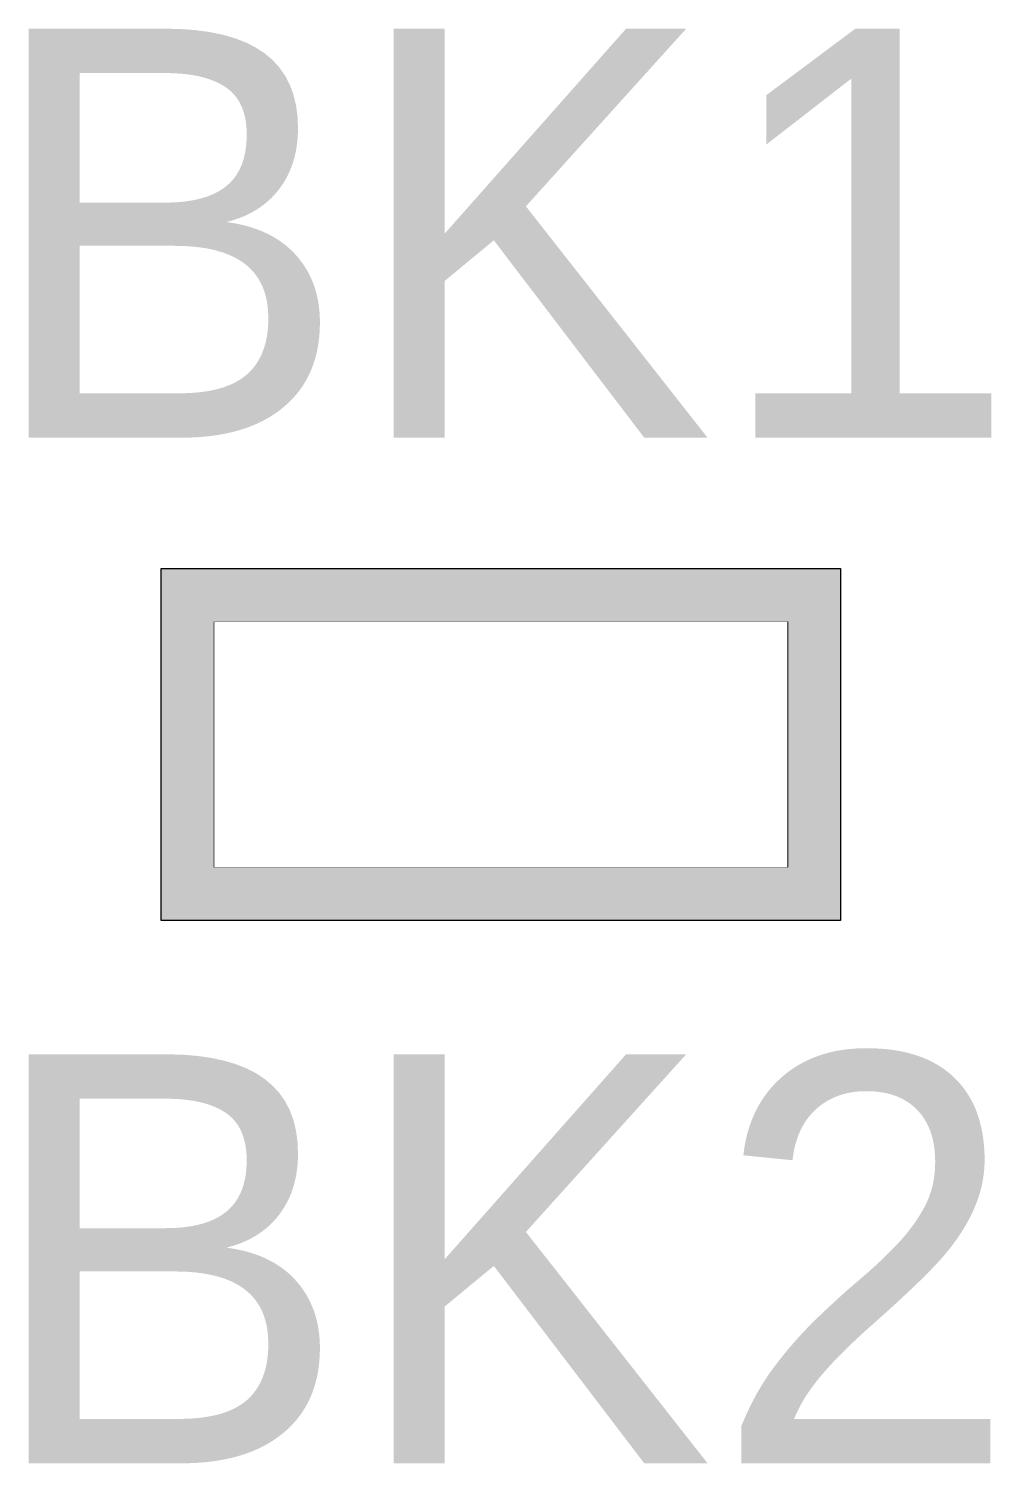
# Model space of a CAD drawing. Header units: metres. Extents: x -0.58 to 0.6, y -0.88 to 0.87.
import ezdxf
from ezdxf.enums import TextEntityAlignment as Align

# ---------------------------------------------------------------- set-up
doc = ezdxf.new("R2010")
doc.units = ezdxf.units.M
doc.styles.add('ISOPLUS', font='isoplus.shx')

msp = doc.modelspace()

# ---------------------------------------------------------------- hatches: boundary and pattern name
h = msp.add_hatch(color=0)
h.dxf.hatch_style = 1
h.paths.add_polyline_path([(0.415, 0.215), (-0.415, 0.215), (-0.415, -0.215), (0.415, -0.215)])
h.paths.add_polyline_path([(0.35, 0.15), (0.35, -0.15), (-0.35, -0.15), (-0.35, 0.15)], flags=16)

# ---------------------------------------------------------------- linework, layer by layer
at = {"color": 0}
msp.add_lwpolyline([(-0.415, 0.215), (0.415, 0.215), (0.415, -0.215), (-0.415, -0.215)], close=True, dxfattribs=at)
at = {"color": 0, "elevation": -0.05}
msp.add_lwpolyline([(-0.35, 0.15), (0.35, 0.15), (0.35, -0.15), (-0.35, -0.15)], close=True, dxfattribs=at)

# ---------------------------------------------------------------- texts
at = {"color": 0, "lineweight": -2, "style": 'ISOPLUS'}
for tag, p in [('BK1', (0, 0.625)), ('BK2', (0, -0.625))]:
    msp.add_attdef(tag, text='', height=0.5, dxfattribs=at).set_placement(p, align=Align.MIDDLE)

# ---------------------------------------------------------------- next in the draw order: wipeouts: each hides what was drawn before it
at = {"color": 0}
msp.add_wipeout([(-0.35, 0.15), (0.35, 0.15), (0.35, -0.15), (-0.35, -0.15)], dxfattribs=at)

doc.saveas('drawing.dxf')
